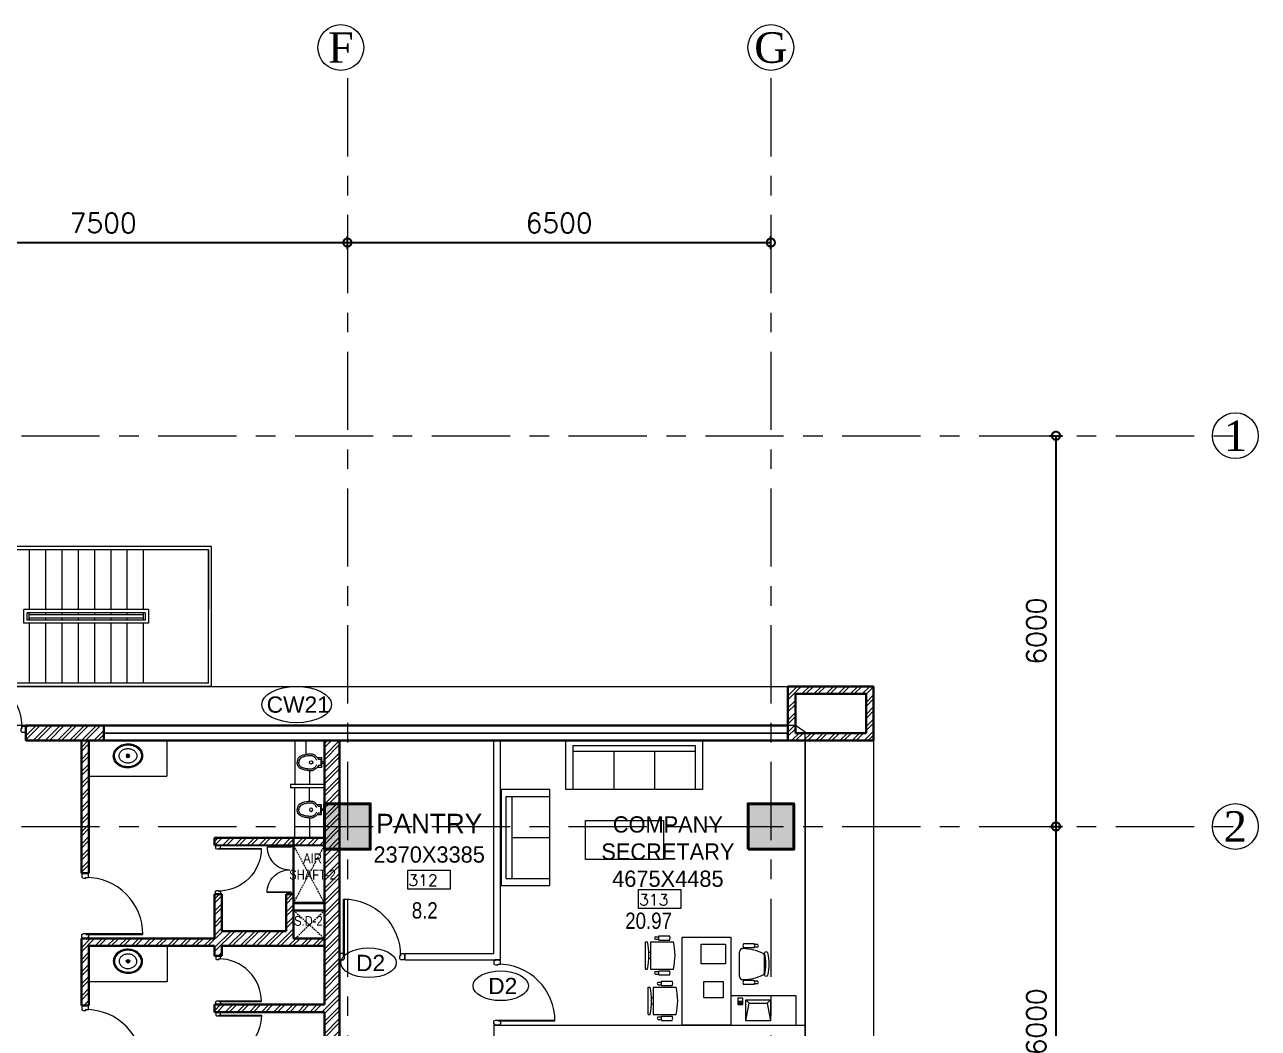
# Model space of a CAD drawing. Header units: millimetres. Extents: x 24487468 to 24959437, y -333213 to 842934.
# Drawn here: x 24743793 to 24762730, y 140071 to 155484 of the extents above; entities that cross this region are included whole.
import ezdxf
from ezdxf.enums import TextEntityAlignment as Align

# ---------------------------------------------------------------- set-up
doc = ezdxf.new("R2010")
doc.units = ezdxf.units.MM
doc.header["$MEASUREMENT"] = 0
doc.header["$PDMODE"] = 3
for name, pattern in [('ACAD_ISO10W100', [18.5, 12, -3, 0.5, -3]), ('BORDERX2', [3.5, 1, -0.5, 1, -0.5, 0, -0.5]), ('Centreline', [21, 12, -3, 3, -3]), ('DASHED2', [0.375, 0.25, -0.125])]:
    doc.linetypes.add(name, pattern=pattern)
doc.layers.get('0').update_dxf_attribs({"lineweight": 5})
for name, color, linetype, lineweight in [('A 0.13 dw', 175, 'Continuous', 5), ('A 0.13furniture', 30, 'Continuous', 0), ('A 0.13parapet partition', 32, 'Continuous', 13), ('AREA', 7, 'Continuous', 5), ('CENLINE', 220, 'ACAD_ISO10W100', 5), ('COLUMN', 12, 'Continuous', 40), ('DIM', 183, 'Continuous', 5), ('Fixture', 181, 'Continuous', 9), ('GRID', 205, 'BORDERX2', 5), ('HACTH', 8, 'Continuous', 0), ('hatch', 9, 'Continuous', 0), ('p1 plan grid lck', 6, 'Continuous', 5), ('room number', 99, 'Continuous', 20), ('text', 7, 'Continuous', 15), ('TEXT ROOM', 3, 'Continuous', 15), ('wall', 53, 'Continuous', 15), ('Wall1', 37, 'Continuous', 30), ('WALL2', 4, 'Continuous', 15), ('win shutters', 140, 'Continuous', 25), ('WINDOWS', 4, 'Continuous', 9)]:
    doc.layers.add(name, color=color, linetype=linetype, lineweight=lineweight)
doc.layers.add('A-BTEXT', color=57, linetype='Continuous')
doc.styles.add('arial', font='times.ttf')
doc.styles.add('ATTR', font='romans.shx', dxfattribs={"width": 0.8, "height": 0.48})
doc.styles.add('LABEL', font='arial.ttf', dxfattribs={"height": 18})
doc.styles.add('ordinary', font='arial.ttf')
doc.styles.add('ROMANS', font='romans__.ttf')
doc.styles.add('Tahoma', font='technic_.ttf')
doc.dimstyles.new('DIM100', dxfattribs={"dimtxt": 300, "dimasz": 250, "dimexe": 100, "dimexo": 100, "dimgap": 150, "dimtad": 1, "dimdec": 0, "dimrnd": 5, "dimzin": 0, "dimdsep": 46, "dimtxsty": 'ROMANS', "dimblk": 'DOTSMALL', "dimcen": 0.09, "dimclrd": 256, "dimclre": 256, "dimclrt": 7, "dimadec": 0, "dimazin": 0, "dimtfac": 1, "dimtdec": 0, "dimtix": 1, "dimtofl": 0, "dimtmove": 1, "dimatfit": 3, "dimfxl": 100, "dimfxlon": 1, "dimtolj": 1, "dimtzin": 0, "dimarcsym": 0})

# ---------------------------------------------------------------- blocks, each defined once
blk = doc.blocks.new('column 350')
at = {"layer": 'COLUMN', "ltscale": 100}
h = blk.add_hatch(color=256, dxfattribs=at)
h.dxf.hatch_style = 1
h.paths.add_polyline_path([(1327.5, 1037.5), (627.5, 1037.5), (627.5, 337.5), (1327.5, 337.5)])
blk.add_lwpolyline([(627.5, 1037.5), (1327.5, 1037.5), (1327.5, 337.5), (627.5, 337.5)], close=True, dxfattribs=at)
blk = doc.blocks.new('grid letter-flat-4-flat-1')
at = {"layer": 'GRID', "linetype": 'Continuous'}
blk.add_circle((0, 374.75), 281.25, dxfattribs=at)
blk = doc.blocks.new('EEXIT')
at = {"layer": 'WINDOWS', "lineweight": 0}
for p, q in [((0, 4581), (-2150, 4581)), ((-2150, 4581), (-2150, 2781)), ((0, 4581), (0, 2753)), ((-50, 4531), (-2100, 4531)), ((-2100, 4531), (-2100, 2753)), ((-2100, 4531), (-1180, 4531)), ((-50, 4531), (-50, 2781)), ((-1180, 3611), (-1180, 1700)), ((-1180, 3611), (-970, 3611)), ((-970, 3611), (-970, 1700)), ((-2100, 3531), (-1180, 3531)), ((-1130, 3561), (-1130, 1750)), ((-1130, 3561), (-1020, 3561)), ((-1130, 3531), (-1020, 3531)), ((-1100, 3531), (-1100, 1781)), ((-1050, 3531), (-1050, 1781)), ((-1020, 3561), (-1020, 1750)), ((-970, 3531), (-50, 3531)), ((-2100, 3281), (-1180, 3281)), ((-1130, 3281), (-1100, 3281)), ((-1050, 3281), (-1020, 3281)), ((-970, 3281), (-50, 3281)), ((-2100, 3031), (-1180, 3031)), ((-1130, 3031), (-1100, 3031)), ((-1050, 3031), (-1020, 3031)), ((-970, 3031), (-50, 3031)), ((-2150, 2781), (-2150, 731)), ((-2100, 2781), (-1180, 2781)), ((-2100, 2753), (-2100, 781)), ((-1130, 2781), (-1100, 2781)), ((-1050, 2781), (-1020, 2781)), ((-970, 2781), (-50, 2781)), ((-50, 2781), (-50, 781)), ((0, 2753), (0, 731)), ((-2100, 2531), (-1180, 2531)), ((-1130, 2531), (-1100, 2531)), ((-1050, 2531), (-1020, 2531)), ((-970, 2531), (-50, 2531)), ((-2100, 2281), (-1180, 2281)), ((-1130, 2281), (-1100, 2281)), ((-1050, 2281), (-1020, 2281)), ((-970, 2281), (-50, 2281)), ((-2100, 2031), (-1180, 2031)), ((-1130, 2031), (-1100, 2031)), ((-1050, 2031), (-1020, 2031)), ((-970, 2031), (-50, 2031)), ((-2100, 1781), (-1180, 1781)), ((-1020, 1781), (-1130, 1781)), ((-1020, 1750), (-1130, 1750)), ((-1050, 1781), (-1020, 1781)), ((-970, 1781), (-50, 1781)), ((-970, 1700), (-1180, 1700)), ((-2100, 781), (-1180, 781)), ((-50, 781), (-2100, 781)), ((0, 731), (-2150, 731))]:
    blk.add_line(p, q, dxfattribs=at)
blk = doc.blocks.new('Door1000-flat-3')
at = {"layer": 'A 0.13 dw'}
for p, q in [((-38, 0), (-38, -12)), ((38, 0), (-38, 0)), ((-38, -12), (-50, -12)), ((-50, -12), (-50, -63)), ((-50, -63), (-25, -75)), ((-25, -75), (12, -75)), ((12, -75), (12, -63)), ((12, -63), (50, -63)), ((38, -12), (38, 0)), ((50, -12), (38, -12)), ((50, -63), (50, -12)), ((-50, -937), (-25, -925)), ((-50, -988), (-50, -937)), ((-25, -925), (12, -925)), ((12, -925), (12, -937)), ((12, -925), (886, -925)), ((12, -937), (50, -937)), ((12, -937), (886, -937)), ((50, -937), (50, -988)), ((-38, -988), (-50, -988)), ((-38, -1000), (-38, -988)), ((38, -1000), (-38, -1000)), ((50, -988), (38, -988)), ((38, -988), (38, -1000))]:
    blk.add_line(p, q, dxfattribs=at)
blk.add_lwpolyline([(886, -937), (886, -937, 0.414214), (12, -63)], format="xyb", dxfattribs=at)
blk = doc.blocks.new('*U36')
at = {"layer": 'room number'}
blk.add_lwpolyline([(46, 40), (46, 240), (491, 240), (491, 40)], close=True, dxfattribs=at)
at = {"layer": 'room number', "style": 'ROMANS'}
blk.add_attdef('ROOM_NUM', (53, 73), '', height=120, dxfattribs=at)
blk = doc.blocks.new('eg e-flat-1')
at = {"layer": 'Fixture'}
for p, q in [((-349, 195), (-349, -355)), ((851, 195), (851, -355)), ((269, -41), (232, -41)), ((251, -59), (251, -22)), ((851, -355), (-349, -355))]:
    blk.add_line(p, q, dxfattribs=at)
at = {"layer": 'Fixture', "linetype": 'Continuous'}
for points in [[(475, -48, 0.117634), (461, 21, 0.104469), (414, 84, 0.090016), (344, 126, 0.08192), (256, 144, 0.08192), (168, 132, 0.090016), (96, 95, 0.104469), (44, 35, 0.117634), (26, -33, 0.117634), (40, -102, 0.104469), (87, -166, 0.090016), (157, -207, 0.08192), (245, -225, 0.08192), (333, -213, 0.090016), (405, -176, 0.104469), (457, -116, 0.117634)], [(458, -44, 0.118622), (444, 19, 0.104678), (399, 76, 0.089562), (334, 113, 0.081185), (253, 128, 0.081185), (171, 116, 0.089562), (106, 80, 0.104678), (59, 25, 0.118622), (43, -38, 0.118622), (57, -100, 0.104678), (102, -157, 0.089562), (167, -194, 0.081185), (248, -209, 0.081185), (330, -197, 0.089562), (396, -162, 0.104678), (442, -106, 0.118622)], [(387, -42, 0.118283), (377, -1, 0.104607), (348, 37, 0.089718), (305, 61, 0.081436), (252, 70, 0.081436), (198, 62, 0.089718), (155, 39, 0.104607), (124, 2, 0.118283), (114, -39, 0.118283), (124, -80, 0.104607), (153, -118, 0.089718), (196, -142, 0.081436), (249, -152, 0.081436), (303, -143, 0.089718), (346, -120, 0.104607), (377, -83, 0.118283)]]:
    blk.add_lwpolyline(points, format="xyb", close=True, dxfattribs=at)
at = {"layer": 'Fixture'}
for radius in [27.6, 18.4]:
    blk.add_circle((251, -41), radius, dxfattribs=at)
blk = doc.blocks.new('URINAL-flat-2-flat-1')
at = {"layer": 'Fixture'}
for p, q in [((34898, -102606), (34898, -102366)), ((34889, -102468), (34850, -102468)), ((34850, -102492), (34889, -102492))]:
    blk.add_line(p, q, dxfattribs=at)
for points in [[(34803, -102431, 0.015307), (34788, -102408, 0.030235), (34770, -102387, 0.085356), (34740, -102364, 0.063817), (34717, -102355, 0.036492), (34698, -102352, 0.026744), (34678, -102352, 0.018274), (34658, -102353, 0.011125), (34636, -102356, 0.014084), (34600, -102362, 0.025138), (34565, -102370, 0.031939), (34540, -102380, 0.032616), (34523, -102389, 0.107254), (34494, -102415, 0.068619), (34485, -102434, 0.025503), (34482, -102447, 0.015887), (34479, -102459, 0.009468), (34476, -102479)], [(34777, -102444, 0.008503), (34763, -102422, 0.017924), (34752, -102408, 0.030377), (34741, -102396, 0.126288), (34715, -102381, 0.028405), (34706, -102379, 0.02339), (34696, -102377, 0.02717), (34679, -102377, 0.018325), (34660, -102378, 0.011123), (34640, -102380, 0.018446), (34598, -102387, 0.021502), (34573, -102394, 0.022313), (34555, -102400, 0.029677), (34540, -102407, 0.038753), (34528, -102415, 0.155552), (34509, -102442, 0.025477), (34506, -102452, 0.015887), (34504, -102463, 0.009489), (34501, -102482)], [(34803, -102528, -0.015299), (34787, -102551, -0.030229), (34770, -102572, -0.085355), (34740, -102595, -0.063823), (34717, -102604, -0.036496), (34698, -102607, -0.026747), (34678, -102607, -0.018276), (34657, -102606, -0.011126), (34636, -102603, -0.014084), (34600, -102597, -0.025138), (34565, -102589, -0.031939), (34540, -102579, -0.032616), (34523, -102570, -0.107254), (34494, -102543, -0.068619), (34485, -102524, -0.025503), (34482, -102512, -0.015887), (34479, -102499, -0.009468), (34476, -102479)], [(34777, -102515, -0.008503), (34762, -102537, -0.017924), (34752, -102551, -0.030377), (34741, -102563, -0.126288), (34715, -102578, -0.028405), (34706, -102580, -0.02339), (34696, -102582, -0.02717), (34679, -102582, -0.018325), (34660, -102581, -0.011123), (34640, -102579, -0.018446), (34598, -102571, -0.021502), (34573, -102565, -0.022313), (34555, -102559, -0.029677), (34540, -102552, -0.038753), (34528, -102543, -0.155552), (34509, -102516, -0.025477), (34506, -102507, -0.015887), (34504, -102495, -0.009489), (34501, -102476)]]:
    blk.add_lwpolyline(points, format="xyb", dxfattribs=at)
for points in [[(34786, -102405), (34850, -102405), (34850, -102555), (34785, -102555)], [(34803, -102431), (34839, -102431), (34839, -102528), (34803, -102528)]]:
    blk.add_lwpolyline(points, dxfattribs=at)
blk.add_circle((34690, -102479), 25.6, dxfattribs=at)
blk = doc.blocks.new('md1')
at = {"layer": 'A 0.13 dw'}
for p, q in [((-924, 1799), (-936, 1799)), ((-936, 1799), (-936, 1748)), ((-936, 1748), (-911, 1736)), ((-924, 1811), (-924, 1799)), ((-848, 1811), (-924, 1811)), ((-911, 1736), (-874, 1736)), ((-874, 1736), (-874, 1748)), ((-874, 1748), (-836, 1748)), ((-874, 1748), (0, 1748)), ((-874, 1736), (0, 1736)), ((-848, 1799), (-848, 1811)), ((-836, 1799), (-848, 1799)), ((-836, 1748), (-836, 1799)), ((-936, 0), (-911, 12)), ((-936, -51), (-936, 0)), ((-911, 12), (-874, 12)), ((-874, 12), (-874, 0)), ((-874, 12), (0, 12)), ((-874, 0), (-836, 0)), ((-874, 0), (0, 0)), ((-836, 0), (-836, -51)), ((-924, -51), (-936, -51)), ((-924, -63), (-924, -51)), ((-848, -63), (-924, -63)), ((-836, -51), (-848, -51)), ((-848, -51), (-848, -63))]:
    blk.add_line(p, q, dxfattribs=at)
for points in [[(0, 1748), (0, 1748, -0.414214), (-874, 874)], [(0, 0), (0, 0, 0.414214), (-874, 874)]]:
    blk.add_lwpolyline(points, format="xyb", dxfattribs=at)
blk = doc.blocks.new('toilet')
at = {"layer": 'hatch', "ltscale": 100}
h = blk.add_hatch(dxfattribs=at)
h.set_pattern_fill('ANSI32', color=256, scale=350)
h.set_pattern_definition([(45, (24745909.79, 76435.5), (-92.808, 92.808), []), (45, (24745971.66, 76435.5), (-92.808, 92.808), [])])
h.paths.add_polyline_path([(24747892, 79020), (24747661, 79020), (24747661, 77525), (24745972, 77526), (24745972, 77411), (24747661, 77410), (24747661, 76525), (24747661, 76525), (24747661, 76525), (24747661, 76410), (24747661, 76410), (24747661, 76410), (24747661, 74965), (24745972, 74965), (24745972, 74850), (24747661, 74850), (24747661, 73950), (24746087, 73950), (24746087, 74100), (24745972, 74100), (24745972, 73950), (24743928, 73950), (24743928, 73850), (24747892, 73850)])
h = blk.add_hatch(dxfattribs=at)
h.set_pattern_fill('ANSI32', color=256, scale=350)
h.set_pattern_definition([(45, (24743985.58, 78000.52), (-92.808, 92.808), []), (45, (24744047.45, 78000.52), (-92.808, 92.808), [])])
h.paths.add_polyline_path([(24744043, 79020), (24743928, 79020), (24743928, 76981), (24743948, 76981), (24743948, 76981), (24744024, 76981), (24744043, 76981)])
h = blk.add_hatch(dxfattribs=at)
h.set_pattern_fill('ANSI32', color=256, scale=350)
h.set_pattern_definition([(45, (24745794.79, 75805.51), (-92.808, 92.808), []), (45, (24745856.66, 75805.51), (-92.808, 92.808), [])])
h.paths.add_polyline_path([(24747661, 75980), (24747187, 75980), (24747187, 76661), (24747072, 76661), (24747072, 76095), (24746087, 76095), (24746087, 76661), (24745972, 76661), (24745972, 75980), (24743928, 75980), (24743928, 74951), (24744043, 74951), (24744043, 75865), (24745972, 75865), (24745972, 75715), (24746087, 75715), (24746087, 75865), (24747661, 75865)])
at = {"ltscale": 100}
for p, q in [((24743928, 79020), (24744043, 79020)), ((24747661, 79020, 0), (24747892, 79020, 0))]:
    blk.add_line(p, q, dxfattribs=at)
at = {"layer": 'A 0.13parapet partition', "linetype": 'Continuous', "extrusion": (7.45024e-07, -7.45024e-07, 1)}
for p, q in [((24747661, 78345, 0), (24747138, 78345, 0)), ((24747138, 78345, 0), (24747138, 78295, 0)), ((24747661, 78295, 0), (24747138, 78295, 0))]:
    blk.add_line(p, q, dxfattribs=at)
at = {"layer": 'Fixture', "extrusion": (7.45024e-07, -7.45024e-07, 1)}
for p, q in [((24747207, 79020, 0), (24747207, 78345, 0)), ((24747433, 78556, 0), (24747433, 78345, 0)), ((24747433, 77831, 0), (24747433, 77525, 0))]:
    blk.add_line(p, q, dxfattribs=at)
at = {"layer": 'Fixture', "extrusion": (7.45024e-07, 7.45024e-07, 1)}
for p, q in [((24747378, 78811, 0), (24747378, 79021, 0)), ((24747207, 77525, 0), (24747207, 78295, 0)), ((24747433, 78085, 0), (24747433, 78295, 0))]:
    blk.add_line(p, q, dxfattribs=at)
at = {"layer": 'HACTH', "linetype": 'DASHED2', "ltscale": 100}
for p, q in [((24747661, 76525, 0), (24747187, 77410, 0)), ((24747187, 76661, 0), (24747187, 77410, 0)), ((24747187, 76525, 0), (24747661, 77410, 0)), ((24747187, 76410, 0), (24747661, 75980, 0)), ((24747211, 75980, 0), (24747661, 76410, 0))]:
    blk.add_line(p, q, dxfattribs=at)
at = {"layer": 'Wall1', "ltscale": 100}
for p, q in [((24743928, 79020), (24743928, 76981, 0)), ((24744043, 79020), (24744043, 76981)), ((24747661, 77525), (24747661, 79020)), ((24747661, 77525, 0), (24747661, 79020, 0)), ((24747892, 73850, 0), (24747892, 79020, 0)), ((24747661, 77525, 0), (24745972, 77526, 0)), ((24745972, 77411, 0), (24745972, 77526, 0)), ((24747661, 77410, 0), (24745972, 77411, 0)), ((24747661, 74965, 0), (24747661, 77410, 0)), ((24744043, 76981, 0), (24743928, 76981, 0)), ((24747661, 75980, 0), (24747661, 76795, 0)), ((24745972, 75980, 0), (24745972, 76661, 0)), ((24746087, 76661, 0), (24745972, 76661, 0)), ((24746087, 76095, 0), (24746087, 76661, 0)), ((24747072, 76661, 0), (24747072, 76095, 0)), ((24747187, 76661, 0), (24747072, 76661, 0)), ((24747187, 76661, 0), (24747187, 75980, 0)), ((24747661, 76525, 0), (24747187, 76525, 0)), ((24747661, 76410, 0), (24747187, 76410, 0)), ((24745972, 75980, 0), (24743928, 75980)), ((24743928, 75980), (24743928, 74951)), ((24747072, 76095, 0), (24746087, 76095, 0)), ((24747661, 75980, 0), (24747187, 75980, 0)), ((24744043, 75865), (24744043, 74951)), ((24745972, 75865, 0), (24744043, 75865)), ((24745972, 75715, 0), (24745972, 75865, 0)), ((24746087, 75715, 0), (24746087, 75865, 0)), ((24747661, 75865, 0), (24746087, 75865, 0)), ((24746087, 75715, 0), (24745972, 75715, 0)), ((24743928, 74951), (24744043, 74951)), ((24745972, 74850, 0), (24745972, 74965, 0)), ((24747661, 74965, 0), (24745972, 74965, 0)), ((24747661, 74850, 0), (24745972, 74850, 0)), ((24747661, 73950, 0), (24747661, 74850, 0)), ((24745972, 73950, 0), (24745972, 74100, 0)), ((24745972, 74100, 0), (24746087, 74100, 0)), ((24746087, 74100, 0), (24746087, 73950, 0)), ((24743928, 73950), (24743928, 73850)), ((24743928, 73950), (24745972, 73950, 0)), ((24746087, 73950, 0), (24747661, 73950, 0)), ((24743928, 73850), (24747892, 73850, 0))]:
    blk.add_line(p, q, dxfattribs=at)
at = {"layer": 'A 0.13 dw', "xscale": -0.7499724901504765, "yscale": 0.7499724901504765, "zscale": 0.7499724901504765, "rotation": 180}
for p in [(24746025, 76661, 0), (24746029, 74100, 0)]:
    blk.add_blockref('Door1000-flat-3', p, dxfattribs=at)
at = {"layer": 'A 0.13 dw'}
for p in [(24743986, 76981, 0), (24743986, 74951)]:
    blk.add_blockref('Door1000-flat-3', p, dxfattribs=at)
at = {"layer": 'A 0.13 dw', "xscale": 0.7499724901504765, "yscale": 0.7499724901504765, "zscale": 0.7499724901504765}
blk.add_blockref('Door1000-flat-3', (24746029, 75715, 0), dxfattribs=at)
at = {"layer": 'Fixture', "extrusion": (7.45024e-07, -7.45024e-07, 1), "rotation": 2.663895744050151e-06}
blk.add_blockref('URINAL-flat-2-flat-1', (24712764, 181163, 18), dxfattribs=at)
at = {"layer": 'Fixture', "extrusion": (7.45024e-07, 7.45024e-07, 1), "xscale": -1, "rotation": 180.0000053274269}
blk.add_blockref('URINAL-flat-2-flat-1', (24712764, -24522, 18), dxfattribs=at)
at = {"layer": 'wall', "xscale": -1}
blk.add_blockref('eg e-flat-1', (24744894, 78826), dxfattribs=at)
at = {"layer": 'wall'}
blk.add_blockref('eg e-flat-1', (24744393, 75671), dxfattribs=at)
at = {"layer": 'WALL2', "xscale": -0.4001994771859112, "yscale": 0.4001994771859112, "zscale": 0.4001994771859112}
blk.add_blockref('md1', (24746779, 76686, 0), dxfattribs=at)
blk = doc.blocks.new('Production Armchair 1-flat-3-flat-1')
at = {"layer": 'A 0.13furniture'}
for p, q in [((175, 302), (224, 302)), ((175, 262), (225, 262)), ((231, 315), (393, 315)), ((231, 250), (393, 250)), ((454, 189), (454, -188)), ((175, -261), (225, -261)), ((175, -300), (224, -300)), ((231, -248), (393, -248)), ((231, -313), (393, -313))]:
    blk.add_line(p, q, dxfattribs=at)
for centre, radius, start, end in [((402, -433), 672, 89.8784, 119.0931), ((185, 282), 21.8, 114.8953, 245.3358), ((284, 282), 62.8, 148.9511, 211.0489), ((340, 282), 62.8, 328.9511, 31.0489), ((405, 190), 48.9, 359.252, 92.1864), ((804, 0), 804, 167.6021, 192.3979), ((44, 156), 30.3, 34.2916, 145.7084), ((854, 0), 804, 167.6021, 192.3979), ((1965, 0), 1896, 175.3453, 184.606), ((44, -156), 30.3, 214.2902, 325.7098), ((402, 435), 672, 240.894, 270.1219), ((405, -188), 48.9, 267.8132, 0.748), ((185, -280), 21.8, 114.6645, 245.1044), ((284, -281), 62.8, 148.9511, 211.0489), ((340, -281), 62.8, 328.9511, 31.0489)]:
    blk.add_arc(centre, radius, start, end, dxfattribs=at)
at = {"layer": 'A 0.13furniture', "style": 'ATTR', "text_generation_flag": 4, "width": 0.8, "flags": 9}
blk.add_attdef('ESTCODE', (0, 0), '', height=0.126, rotation=270, dxfattribs=at)
blk = doc.blocks.new('Executive Armchair 1-flat-5-flat-1')
at = {"layer": 'A 0.13furniture'}
for p, q in [((-80.00175, 209.8875), (-430.05475, 209.8875)), ((-207.9205, 299.7425), (-369.9195, 299.7425)), ((-207.9205, 234.94), (-369.9195, 234.94)), ((-152.609, 286.8125), (-201.71775, 286.7925)), ((-152.68875, 247.275), (-200.6105, 247.28)), ((-80.00175, -209.89), (-80.00175, 209.8875)), ((0, 210), (-30.0025, 210)), ((0, 210), (0, -210)), ((-53.85975, 45), (-80.00175, 45)), ((-80.00175, -45), (-53.8405, -45)), ((-80.00175, -209.89), (-430.001, -209.89)), ((-207.9205, -234.9425), (-369.9195, -234.9425)), ((-207.9205, -299.745), (-369.9195, -299.745)), ((-152.609, -286.815), (-201.71775, -286.795)), ((-152.68875, -247.2775), (-200.6105, -247.2825)), ((0, -210), (-30.0025, -210))]:
    blk.add_line(p, q, dxfattribs=at)
for centre, radius, start, end in [((439.44675, 0.11), 894.44925, 166.435999999, 193.5788), ((-316.09875, 267.3425), 62.82115, 148.951400001, 211.048700002), ((-261.74125, 267.3425), 62.82123, 328.951400001, 31.04859), ((-161.7745, 267.0625), 21.77348, 294.664000001, 65.104889999), ((839.5795, 0), 894.58, 166.423299999, 193.576700001), ((-316.099, -267.3425), 62.821, 148.951299998, 211.048700002), ((-261.741, -267.3425), 62.821, 328.951299998, 31.04867), ((-161.7745, -267.065), 21.77342, 294.894900003, 65.336150001)]:
    blk.add_arc(centre, radius, start, end, dxfattribs=at)
at = {"layer": 'A 0.13furniture', "style": 'ATTR', "text_generation_flag": 4, "width": 0.8, "flags": 9}
blk.add_attdef('ESTCODE', (0, 0), '', height=0.1199, rotation=90, dxfattribs=at)
blk = doc.blocks.new('Executive Armchair 1-flat-6-flat-1')
at = {"layer": 'A 0.13furniture'}
for p, q in [((-80.00175, 209.8875), (-430.05475, 209.8875)), ((-207.9205, 299.7425), (-369.9195, 299.7425)), ((-207.9205, 234.94), (-369.9195, 234.94)), ((-152.609, 286.8125), (-201.71775, 286.7925)), ((-152.68875, 247.275), (-200.6105, 247.28)), ((-80.00175, -209.89), (-80.00175, 209.8875)), ((0, 210), (-30.0025, 210)), ((0, 210), (0, -210)), ((-53.85975, 45), (-80.00175, 45)), ((-80.00175, -45), (-53.8405, -45)), ((-80.00175, -209.89), (-430.001, -209.89)), ((-207.9205, -234.9425), (-369.9195, -234.9425)), ((-207.9205, -299.745), (-369.9195, -299.745)), ((-152.609, -286.815), (-201.71775, -286.795)), ((-152.68875, -247.2775), (-200.6105, -247.2825)), ((0, -210), (-30.0025, -210))]:
    blk.add_line(p, q, dxfattribs=at)
for centre, radius, start, end in [((439.44675, 0.11), 894.44925, 166.435999999, 193.5788), ((-316.09875, 267.3425), 62.82115, 148.951400001, 211.048700002), ((-261.74125, 267.3425), 62.82123, 328.951400001, 31.04859), ((-161.7745, 267.0625), 21.77348, 294.664000001, 65.104889999), ((839.5795, 0), 894.58, 166.423299999, 193.576700001), ((-316.099, -267.3425), 62.821, 148.951299998, 211.048700002), ((-261.741, -267.3425), 62.821, 328.951299998, 31.04867), ((-161.7745, -267.065), 21.77342, 294.894900003, 65.336150001)]:
    blk.add_arc(centre, radius, start, end, dxfattribs=at)
at = {"layer": 'A 0.13furniture', "style": 'ATTR', "text_generation_flag": 4, "width": 0.8, "flags": 9}
blk.add_attdef('ESTCODE', (0, 0), '', height=0.1199, rotation=90, dxfattribs=at)
blk = doc.blocks.new('ASD-flat-1-flat-1')
at = {"layer": 'A 0.13furniture'}
for p, q in [((552383, -73628), (551383, -73628)), ((551383, -73628), (551383, -74078)), ((551777, -74017), (551777, -73692)), ((551827, -73967), (551777, -73692)), ((551777, -73692), (552152, -73692)), ((552152, -73692), (552102, -73967)), ((552152, -73692), (552152, -74017)), ((551777, -74017), (551827, -73967)), ((552152, -74017), (551777, -74017)), ((552102, -73967), (551827, -73967)), ((552102, -73967), (552152, -74017)), ((552202, -73942), (552202, -74042)), ((552277, -73942), (552202, -73942)), ((552202, -74042), (552277, -74042)), ((552214, -73967), (552214, -73992)), ((552264, -73967), (552214, -73967)), ((552214, -73992), (552264, -73992)), ((552239, -73967), (552239, -73992)), ((552264, -73992), (552264, -73967)), ((552277, -74042), (552277, -73942)), ((551383, -74078), (552383, -74078))]:
    blk.add_line(p, q, dxfattribs=at)
for points in [[(553133, -73628), (553133, -74978), (552383, -74978), (552383, -73628)], [(552801, -74296), (552501, -74296), (552501, -74046), (552801, -74046)], [(552839, -74871), (552464, -74871), (552464, -74571), (552839, -74571)]]:
    blk.add_lwpolyline(points, close=True, dxfattribs=at)
for name, p in [('Executive Armchair 1-flat-6-flat-1', (553655, -74001)), ('Production Armchair 1-flat-3-flat-1', (551797, -74565)), ('Executive Armchair 1-flat-5-flat-1', (553696, -74699))]:
    blk.add_blockref(name, p, dxfattribs=at)
at = {"layer": 'A 0.13furniture', "style": 'ATTR', "width": 0.8, "flags": 9}
blk.add_attdef('ESTCODE', (551777, -73692), '', height=0.00147, dxfattribs=at)
blk = doc.blocks.new("84'' Sofa-flat-3-flat-1")
at = {"layer": 'A 0.13furniture'}
for p, q in [((-1987.5, -75), (-1987.5, -749.999925)), ((-112.5, -75), (-1987.5, -75)), ((-112.5, -162.5), (-1987.5, -162.5)), ((-1362.5, -162.5), (-1362.5, -749.999925)), ((-737.5, -162.5), (-737.5, -749.999925)), ((-112.5, -749.999925), (-112.5, -75))]:
    blk.add_line(p, q, dxfattribs=at)
blk.add_lwpolyline([(0, -749.999925), (0, 0), (-2100, 0), (-2100, -749.999925)], close=True, dxfattribs=at)
at = {"layer": 'A 0.13furniture', "style": 'ATTR', "text_generation_flag": 4, "width": 0.8, "flags": 9}
blk.add_attdef('ESTCODE', (0, 0), '', height=0.42, rotation=180, dxfattribs=at)
blk = doc.blocks.new('s11')
at = {"layer": 'A 0.13furniture'}
for p, q in [((-1363, 675), (-1363, 0)), ((-113, 675), (-1363, 675)), ((-1363, 587), (-1363, 0)), ((-113, 587), (-1363, 587)), ((-738, 587), (-738, 0)), ((-113, 0), (-113, 675))]:
    blk.add_line(p, q, dxfattribs=at)
blk.add_lwpolyline([(0, 0), (0, 750), (-1475, 750), (-1475, 0)], close=True, dxfattribs=at)
at = {"layer": 'A 0.13furniture', "style": 'ATTR', "text_generation_flag": 4, "width": 0.8, "flags": 9}
blk.add_attdef('ESTCODE', (0, 750), '', height=0.42, rotation=180, dxfattribs=at)
blk = doc.blocks.new('_DotSmall')
at = {"color": 0, "linetype": 'ByBlock', "const_width": 0.5}
blk.add_lwpolyline([(-0.0625, 0, 1), (0.0625, 0, 1)], format="xyb", close=True, dxfattribs=at)
blk = doc.blocks.new('*D70')
at = {"layer": 'Defpoints', "color": 0, "ltscale": 100, "transparency": 16777216}
for p in [(24748747, 152138), (24741248, 149521), (24748747, 149171)]:
    blk.add_point(p, dxfattribs=at)
at = {"layer": 'DIM', "lineweight": -2, "ltscale": 100, "transparency": 16777216}
for p, q in [((24741248, 152038), (24741248, 152238)), ((24741248, 152138), (24748747, 152138)), ((24748747, 152038), (24748747, 152238))]:
    blk.add_line(p, q, dxfattribs=at)
at = {"layer": 'DIM', "lineweight": -2, "ltscale": 100, "transparency": 16777216, "xscale": 250, "yscale": 250, "zscale": 250, "rotation": 180}
blk.add_blockref('_DotSmall', (24741248, 152138), dxfattribs=at)
at = {"layer": 'DIM', "lineweight": -2, "ltscale": 100, "transparency": 16777216, "xscale": 250, "yscale": 250, "zscale": 250}
blk.add_blockref('_DotSmall', (24748747, 152138), dxfattribs=at)
at = {"layer": 'DIM', "color": 7, "ltscale": 100, "transparency": 16777216, "insert": (24744998, 152439), "char_height": 300, "attachment_point": 5, "style": 'ROMANS'}
blk.add_mtext('\\A1;7500', dxfattribs=at)
blk = doc.blocks.new('*D71')
at = {"layer": 'Defpoints', "color": 0, "ltscale": 100, "transparency": 16777216}
for p in [(24755247, 152138), (24748747, 149171), (24755247, 149171)]:
    blk.add_point(p, dxfattribs=at)
at = {"layer": 'DIM', "lineweight": -2, "ltscale": 100, "transparency": 16777216}
for p, q in [((24748747, 152038), (24748747, 152238)), ((24748747, 152138), (24755247, 152138)), ((24755247, 152038), (24755247, 152238))]:
    blk.add_line(p, q, dxfattribs=at)
at = {"layer": 'DIM', "lineweight": -2, "ltscale": 100, "transparency": 16777216, "xscale": 250, "yscale": 250, "zscale": 250, "rotation": 180}
blk.add_blockref('_DotSmall', (24748747, 152138), dxfattribs=at)
at = {"layer": 'DIM', "lineweight": -2, "ltscale": 100, "transparency": 16777216, "xscale": 250, "yscale": 250, "zscale": 250}
blk.add_blockref('_DotSmall', (24755247, 152138), dxfattribs=at)
at = {"layer": 'DIM', "color": 7, "ltscale": 100, "transparency": 16777216, "insert": (24751997, 152439), "char_height": 300, "attachment_point": 5, "style": 'ROMANS'}
blk.add_mtext('\\A1;6500', dxfattribs=at)
blk = doc.blocks.new('*D72')
at = {"layer": 'Defpoints', "color": 0, "ltscale": 100, "transparency": 16777216}
for p in [(24758647, 149171), (24758647, 143171), (24759624, 143171)]:
    blk.add_point(p, dxfattribs=at)
at = {"layer": 'DIM', "lineweight": -2, "ltscale": 100, "transparency": 16777216}
for p, q in [((24759524, 149171), (24759724, 149171)), ((24759624, 149171), (24759624, 143171)), ((24759524, 143171), (24759724, 143171))]:
    blk.add_line(p, q, dxfattribs=at)
at = {"layer": 'DIM', "lineweight": -2, "ltscale": 100, "transparency": 16777216, "xscale": 250, "yscale": 250, "zscale": 250}
for p, rotation in [((24759624, 149171), 90), ((24759624, 143171), 270)]:
    blk.add_blockref('_DotSmall', p, dxfattribs=dict(at, rotation=rotation))
at = {"layer": 'DIM', "color": 7, "ltscale": 100, "transparency": 16777216, "insert": (24759322, 146171), "char_height": 300, "attachment_point": 5, "rotation": 90, "style": 'ROMANS'}
blk.add_mtext('\\A1;6000', dxfattribs=at)
blk = doc.blocks.new('*D73')
at = {"layer": 'Defpoints', "color": 0, "ltscale": 100, "transparency": 16777216}
for p in [(24758647, 143171), (24755598, 137171), (24759624, 137171)]:
    blk.add_point(p, dxfattribs=at)
at = {"layer": 'DIM', "lineweight": -2, "ltscale": 100, "transparency": 16777216}
for p, q in [((24759524, 143171), (24759724, 143171)), ((24759624, 143171), (24759624, 137171)), ((24759524, 137171), (24759724, 137171))]:
    blk.add_line(p, q, dxfattribs=at)
at = {"layer": 'DIM', "lineweight": -2, "ltscale": 100, "transparency": 16777216, "xscale": 250, "yscale": 250, "zscale": 250}
for p, rotation in [((24759624, 143171), 90), ((24759624, 137171), 270)]:
    blk.add_blockref('_DotSmall', p, dxfattribs=dict(at, rotation=rotation))
at = {"layer": 'DIM', "color": 7, "ltscale": 100, "transparency": 16777216, "insert": (24759322, 140171), "char_height": 300, "attachment_point": 5, "rotation": 90, "style": 'ROMANS'}
blk.add_mtext('\\A1;6000', dxfattribs=at)

msp = doc.modelspace()

# ---------------------------------------------------------------- hatches: boundary and pattern name
at = {"layer": 'hatch', "ltscale": 100}
h = msp.add_hatch(dxfattribs=at)
h.set_pattern_fill('ANSI32', color=256, scale=350)
h.set_pattern_definition([(45, (24756165.73, 144906), (-92.808, 92.808), []), (45, (24756227.6, 144906), (-92.808, 92.808), [])])
h.paths.add_polyline_path([(24755773.2, 144606), (24755623.2, 144606), (24755623.2, 144721), (24755508.2, 144721), (24755508.2, 144491), (24755773.2, 144491)], flags=17)
h.paths.add_polyline_path([(24756823.2, 145321), (24755508.2, 145321), (24755508.2, 144721), (24755623.2, 144721), (24755623.2, 145206), (24756708.2, 145206), (24756708.2, 144606), (24755773.2, 144606), (24755773.2, 144491), (24756823.2, 144491)])
h = msp.add_hatch(dxfattribs=at)
h.set_pattern_fill('ANSI32', color=256, scale=350)
h.set_pattern_definition([(45, (24744410.22, 144606), (-92.808, 92.808), []), (45, (24744472.09, 144606), (-92.808, 92.808), [])])
h.paths.add_polyline_path([(24745007.7, 144721), (24743812.7, 144721), (24743812.7, 144491), (24745007.7, 144491)])

# ---------------------------------------------------------------- linework, layer by layer
at = {"ltscale": 100}
msp.add_lwpolyline([(24756823.2, 131521), (24755773.2, 131521), (24755773.2, 144621), (24755623.2, 144721), (24742812.7, 144721)], dxfattribs=at)
at = {"layer": 'A 0.13furniture'}
msp.add_lwpolyline([(24752401.4, 143263.2), (24753601.4, 143263.2), (24753601.4, 142663.2), (24752401.4, 142663.2)], close=True, dxfattribs=at)
at = {"layer": 'p1 plan grid lck', "linetype": 'Centreline', "ltscale": 100}
for p, q in [((24748746.1, 154661.4), (24748746.1, 107814.4)), ((24755247.2, 154661.4), (24755247.2, 107814.4)), ((24710143.4, 149171), (24762533.2, 149171)), ((24710143.4, 143171), (24762533.2, 143171))]:
    msp.add_line(p, q, dxfattribs=at)
at = {"layer": 'text', "ltscale": 100}
for centre, major_axis, ratio in [((24747966, 145042.2), (-535.1, 0), 0.5199659), ((24749071.9, 141078.6), (-424.8, 0), 0.5372842), ((24751100.4, 140724.6), (-424.8, 0), 0.5372842)]:
    msp.add_ellipse(centre, major_axis=major_axis, ratio=ratio, dxfattribs=at)
at = {"layer": 'wall', "ltscale": 100}
for p, q in [((24742812.7, 145321), (24755508.2, 145321)), ((24756823.2, 144491), (24756823.2, 131521))]:
    msp.add_line(p, q, dxfattribs=at)
at = {"layer": 'Wall1', "ltscale": 100}
for p, q in [((24755508.2, 144491), (24755508.2, 145321)), ((24755508.2, 145321), (24756823.2, 145321)), ((24756823.2, 145321), (24756823.2, 144491)), ((24755623.2, 145206), (24756708.2, 145206)), ((24755623.2, 144606), (24755623.2, 145206)), ((24756708.2, 145206), (24756708.2, 144606)), ((24743812.7, 144721), (24755508.2, 144721)), ((24743812.7, 144721), (24743812.7, 144491)), ((24745007.7, 144491), (24745007.7, 144721)), ((24755623.2, 144606), (24756708.2, 144606)), ((24756708.2, 144606), (24755623.2, 144606)), ((24743812.7, 144491), (24755508.2, 144491)), ((24756823.2, 144491), (24755508.2, 144491))]:
    msp.add_line(p, q, dxfattribs=at)
at = {"layer": 'Wall1', "ltscale": 100, "elevation": 0}
for points in [[(24747921.1, 142996), (24748396.1, 142996), (24748396.1, 141996), (24747921.1, 141996)], [(24747921.1, 141881), (24748396.1, 141881), (24748396.1, 141451), (24747921.1, 141451)]]:
    msp.add_lwpolyline(points, close=True, dxfattribs=at)
at = {"layer": 'WALL2', "ltscale": 100}
for p, q in [((24750997.2, 141221), (24750997.2, 144491)), ((24751097.2, 141121), (24751097.2, 144491)), ((24749626.2, 141221), (24750997.2, 141221)), ((24749626.2, 141121, 0), (24749626.2, 141221, 0)), ((24749626.2, 141121), (24751097.2, 141121)), ((24750997.2, 140121), (24750997.2, 137521)), ((24750997.2, 140121), (24755773.2, 140121))]:
    msp.add_line(p, q, dxfattribs=at)
at = {"layer": 'win shutters', "ltscale": 100, "const_width": 25}
for points in [[(24745007.7, 144606), (24755508.2, 144606)], [(24755773.2, 144491), (24755773.2, 131521)]]:
    msp.add_lwpolyline(points, dxfattribs=at)

# ---------------------------------------------------------------- block references
msp.add_blockref('toilet', (734.6, 65470.5))
at = {"layer": 'A 0.13 dw', "xscale": -1, "rotation": 270}
for p in [(24743812.7, 144663.6), (24749626.2, 141171, 0)]:
    msp.add_blockref('Door1000-flat-3', p, dxfattribs=at)
at = {"layer": 'A 0.13 dw'}
msp.add_blockref('Door1000-flat-3', (24751047.2, 141121), dxfattribs=at)
at = {"layer": 'A 0.13furniture', "xscale": -1}
msp.add_blockref("84'' Sofa-flat-3-flat-1", (24752098.6, 144491), dxfattribs=at)
at = {"layer": 'A 0.13furniture'}
for name, p, rotation in [('s11', (24751855.5, 143737.3), 89.99999999999997), ('ASD-flat-1-flat-1', (25307017.5, 66492.5), 180.0000000186387)]:
    msp.add_blockref(name, p, dxfattribs=dict(at, rotation=rotation))
at = {"layer": 'CENLINE'}
ref = msp.add_blockref('grid letter-flat-4-flat-1', (24748646.4, 154664.2), dxfattribs=dict(at, xscale=1.25, yscale=1.25, zscale=25.4))
ref.add_attrib('GRID_LETTER', 'F', dxfattribs={"layer": 'A-BTEXT', "linetype": 'Continuous', "height": 468.7, "style": 'arial'}).set_placement((24748646.4, 155133), align=Align.MIDDLE_CENTER)
ref = msp.add_blockref('grid letter-flat-4-flat-1', (24755247.7, 154664.2), dxfattribs=dict(at, xscale=1.25, yscale=1.25, zscale=25.4))
ref.add_attrib('GRID_LETTER', 'G', dxfattribs={"layer": 'A-BTEXT', "linetype": 'Continuous', "height": 468.7, "style": 'arial'}).set_placement((24755247.7, 155133), align=Align.MIDDLE_CENTER)
ref = msp.add_blockref('grid letter-flat-4-flat-1', (24755247.7, 154664.2), dxfattribs=dict(at, xscale=1.25, yscale=1.25, zscale=25.4))
ref.add_attrib('GRID_LETTER', 'G', dxfattribs={"layer": 'A-BTEXT', "linetype": 'Continuous', "height": 468.7, "style": 'arial'}).set_placement((24755247.7, 155133), align=Align.MIDDLE_CENTER)
ref = msp.add_blockref('grid letter-flat-4-flat-1', (24755247.7, 154664.2), dxfattribs=dict(at, xscale=1.25, yscale=1.25, zscale=25.4))
ref.add_attrib('GRID_LETTER', 'G', dxfattribs={"layer": 'A-BTEXT', "linetype": 'Continuous', "height": 468.7, "style": 'arial'}).set_placement((24755247.7, 155133), align=Align.MIDDLE_CENTER)
ref = msp.add_blockref('grid letter-flat-4-flat-1', (24762377.1, 148702.9), dxfattribs=dict(at, xscale=1.25, yscale=1.25, zscale=25.4))
ref.add_attrib('GRID_LETTER', '1', dxfattribs={"layer": 'A-BTEXT', "linetype": 'Continuous', "height": 468.7, "style": 'arial'}).set_placement((24762377.1, 149171.6), align=Align.MIDDLE_CENTER)
ref = msp.add_blockref('grid letter-flat-4-flat-1', (24762378.7, 148702.9), dxfattribs=dict(at, xscale=1.25, yscale=1.25, zscale=25.4))
ref.add_attrib('GRID_LETTER', '1', dxfattribs={"layer": 'A-BTEXT', "linetype": 'Continuous', "height": 468.7, "style": 'arial'}).set_placement((24762378.7, 149171.6), align=Align.MIDDLE_CENTER)
ref = msp.add_blockref('grid letter-flat-4-flat-1', (24762377.1, 142702.9), dxfattribs=dict(at, xscale=1.25, yscale=1.25, zscale=25.4))
ref.add_attrib('GRID_LETTER', '2', dxfattribs={"layer": 'A-BTEXT', "linetype": 'Continuous', "height": 468.7, "style": 'arial'}).set_placement((24762377.1, 143171.6), align=Align.MIDDLE_CENTER)
ref = msp.add_blockref('grid letter-flat-4-flat-1', (24762378.7, 142702.9), dxfattribs=dict(at, xscale=1.25, yscale=1.25, zscale=25.4))
ref.add_attrib('GRID_LETTER', '2', dxfattribs={"layer": 'A-BTEXT', "linetype": 'Continuous', "height": 468.7, "style": 'arial'}).set_placement((24762378.7, 143171.6), align=Align.MIDDLE_CENTER)
at = {"layer": 'COLUMN', "rotation": 89.99999999994951}
for p in [(24749435.2, 142193.5), (24755935.2, 142193.5)]:
    msp.add_blockref('column 350', p, dxfattribs=at)
at = {"layer": 'DIM', "rotation": 270}
msp.add_blockref('EEXIT', (24742082.1, 145321), dxfattribs=at)
at = {"layer": 'room number', "xscale": 1.456692913385827, "yscale": 1.456692913385827, "zscale": 0.984251968503937}
for p, values in [((24749606.7, 142151.6), {'ROOM_NUM': '312'}), ((24753148.5, 141851.6), {'ROOM_NUM': '313'})]:
    msp.add_blockref('*U36', p, dxfattribs=at).add_auto_attribs(values)

# ---------------------------------------------------------------- texts
at = {"layer": 'AREA', "char_height": 250, "attachment_point": 1, "style": 'Tahoma'}
for s, insert, width in [('8.2', (24749735.2, 142007.6), 497.366), ('20.97', (24753012.1, 141848.1), 939.854)]:
    msp.add_mtext(s, dxfattribs=dict(at, insert=insert, width=width))
at = {"layer": 'text', "ltscale": 100, "insert": (24747507.4, 145167.4), "char_height": 250, "width": 373.513, "attachment_point": 1, "style": 'ordinary'}
msp.add_mtext('CW21', dxfattribs=at)
at = {"layer": 'text', "char_height": 150, "width": 4499.814, "attachment_point": 2, "style": 'LABEL'}
for s, insert in [('\\pi-450,l600,t600;{\\fTechnic|b0|i0|c2|p2;AIR \\PSHAFT-2}', (24748136.9, 142756.6)), ('\\pi-450,l600,t600;{\\fTechnic|b0|i0|c2|p2;S.D-2}', (24748072.7, 141795.4))]:
    msp.add_mtext(s, dxfattribs=dict(at, insert=insert))
at = {"layer": 'text', "ltscale": 100, "char_height": 200, "attachment_point": 1, "style": 'ordinary'}
for insert in [(24748880.1, 141200.2), (24750908.5, 140846.3)]:
    msp.add_mtext_dynamic_manual_height_columns('{\\H1.25x;D2}', width=373.513, gutter_width=15, heights=[0], dxfattribs=dict(at, insert=insert))
at = {"layer": 'TEXT ROOM', "char_height": 300, "attachment_point": 5, "style": 'arial'}
for s, insert, width in [('{\\fTechnic|b0|i0|c2|p2;\\P\\fNirmala UI|b0|i0|c0|p34;PANTRY\\H1.1667x;\\P\\H0.71427x;2370X3385}', (24750002.2, 143238.9), 3012.597), ('{\\fTechnic|b0|i0|c2|p2;\\P\\fNirmala UI|b0|i0|c0|p34;\\H0.83333x;COMPANY \\PSECRETARY\\fPreeti|b0|i0|c0|p2;\\H1.2x; \\fNirmala UI|b0|i0|c0|p34;\\H1.1667x;\\P\\H0.71427x;4675X4485}', (24753666.4, 143034), 9570.385)]:
    msp.add_mtext(s, dxfattribs=dict(at, insert=insert, width=width))

# ---------------------------------------------------------------- dimensions: what is measured, and where the dimension line sits
at = {"layer": 'DIM', "ltscale": 100}
for base, p1, p2, picture, middle in [((24748747.1, 152137.6), (24741248.2, 149521), (24748747.1, 149171), '*D70', (24744997.7, 152439)), ((24755247.1, 152137.6), (24748747.1, 149171), (24755247.1, 149171), '*D71', (24751997.1, 152439))]:
    dim = msp.add_linear_dim(base=base, p1=p1, p2=p2, dimstyle='DIM100', dxfattribs=at)
    dim.commit()
    dim.dimension.update_dxf_attribs({"geometry": picture, "text_midpoint": middle})
for base, p1, p2, picture, middle in [((24759623.6, 143171), (24758646.6, 149171), (24758646.6, 143171), '*D72', (24759322.2, 146171)), ((24759623.6, 137171), (24758646.6, 143171), (24755597.9, 137171), '*D73', (24759322.2, 140171))]:
    dim = msp.add_linear_dim(base=base, p1=p1, p2=p2, angle=90, dimstyle='DIM100', dxfattribs=at)
    dim.commit()
    dim.dimension.update_dxf_attribs({"geometry": picture, "text_midpoint": middle})

doc.saveas('drawing.dxf')
